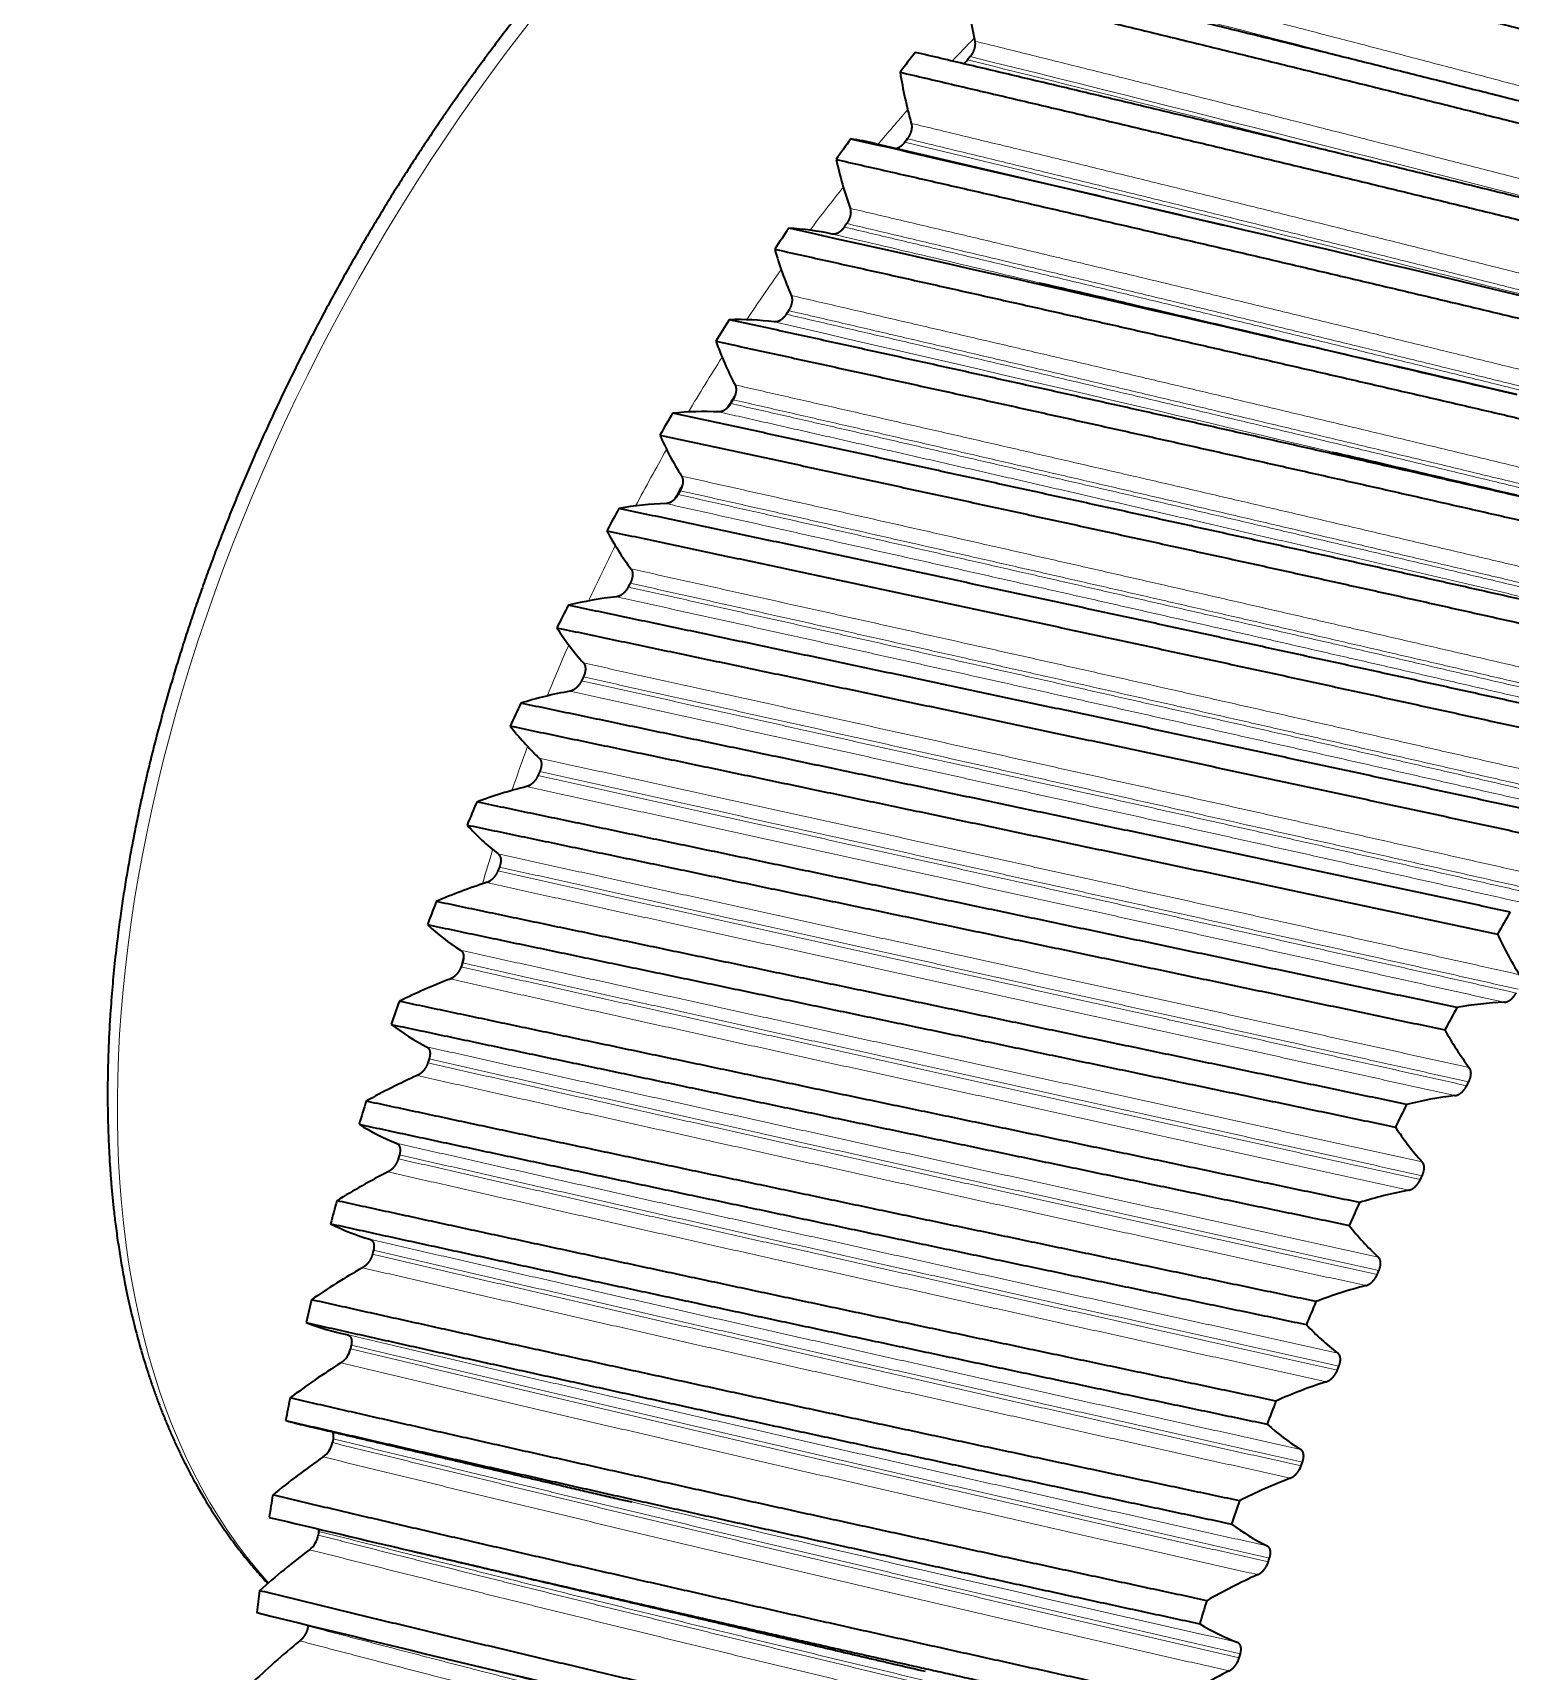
# Model space of a CAD drawing. Extents: x 228 to 1870, y -35 to 994.
# Drawn here: x 801.3 to 868.1, y 880.5 to 954.7 of the extents above; entities that cross this region are included whole.
import ezdxf

# ---------------------------------------------------------------- set-up
doc = ezdxf.new("R2010")
doc.units = 0
doc.layers.get('0').update_dxf_attribs({"lineweight": 13})

# ---------------------------------------------------------------- blocks, each defined once
blk = doc.blocks.new('BLOCK15')
at = {"color": 7, "lineweight": 35}
for p, q in [((0.74, 24.486), (0.681, 24.411)), ((0.681, 24.411), (0.621, 24.336)), ((-2.103, 20.768), (-2.16, 20.69)), ((-3.558, 20.551), (12.189, 16.858)), ((-2.16, 20.69), (-2.217, 20.613)), ((-4.898, 16.854), (-4.953, 16.774)), ((-4.843, 16.933), (-4.898, 16.854)), ((-7.527, 12.912), (-7.58, 12.83)), ((-7.475, 12.994), (-7.527, 12.912)), ((-9.989, 8.961), (-10.039, 8.878)), ((-10.039, 8.878), (-10.089, 8.794)), ((-12.425, 4.762), (-12.473, 4.677)), ((-12.378, 4.848), (-12.425, 4.762)), ((-14.68, 0.578), (-14.725, 0.492)), ((-14.635, 0.664), (-14.68, 0.578)), ((-16.796, -3.663), (-16.838, -3.751)), ((-16.754, -3.576), (-16.796, -3.663)), ((-18.768, -7.949), (-18.807, -8.037)), ((-18.729, -7.861), (-18.768, -7.949)), ((-20.589, -12.266), (-20.625, -12.355)), ((-20.553, -12.178), (-20.589, -12.266)), ((-22.254, -16.603), (-22.287, -16.692)), ((-22.222, -16.514), (-22.254, -16.603)), ((-23.759, -20.946), (-23.788, -21.034)), ((-23.73, -20.857), (-23.759, -20.946)), ((23.193, -22.069), (23.238, -21.983)), ((23.238, -21.983), (23.282, -21.896)), ((-25.072, -25.193), (-25.098, -25.282)), ((-25.098, -25.282), (-25.124, -25.371)), ((21.097, -26.317), (21.139, -26.23)), ((21.139, -26.23), (21.18, -26.143)), ((-26.269, -29.599), (-26.291, -29.688)), ((-26.246, -29.511), (-26.269, -29.599)), ((19.147, -30.608), (19.185, -30.52)), ((19.185, -30.52), (19.224, -30.432)), ((-27.267, -33.885), (-27.285, -33.973)), ((-27.248, -33.798), (-27.267, -33.885)), ((17.383, -34.841), (17.418, -34.752)), ((17.348, -34.929), (17.383, -34.841)), ((-28.089, -38.127), (-28.104, -38.213)), ((-28.074, -38.04), (-28.089, -38.127)), ((15.705, -39.267), (15.737, -39.178)), ((15.737, -39.178), (15.769, -39.09)), ((-28.723, -42.226), (-28.734, -42.311)), ((-28.734, -42.311), (-28.746, -42.396)), ((14.224, -43.61), (14.253, -43.521)), ((14.253, -43.521), (14.281, -43.432)), ((-29.203, -46.471), (-29.207, -46.51)), ((12.908, -47.945), (12.933, -47.856)), ((12.933, -47.856), (12.959, -47.767))]:
    blk.add_line(p, q, dxfattribs=at)
for centre, radius, start, end in [((23.151, 29.942), 22.709, 185.92355, 192.08979), ((18.014, 27.03), 20.7, 189.03934, 195.59846), ((-0.087, 24.888), 0.898, 305.98727, 322.10622), ((-6.372, 8.484), 12.392, 76.87434, 82.0583), ((-649.107, -2803.03), 2896.391, 76.801969, 77.144087), ((13.095, 23.864), 18.851, 192.35309, 199.33465), ((-8.101, 4.473), 12.265, 77.73899, 87.03021), ((-675.779, -2983.566), 3073.82, 76.812954, 77.44241), ((-558.405, -2417.687), 2500.517, 76.102653, 76.809436), ((8.42, 20.472), 17.175, 195.88165, 203.31062), ((-9.796, -0.579), 13.168, 82.7004, 91.56173), ((4.008, 16.882), 15.68, 199.64029, 207.53417), ((-11.265, -5.836), 14.263, 87.44217, 95.84346), ((-0.125, 13.126), 14.374, 203.64135, 212.00643), ((-12.481, -11.277), 15.551, 91.94434, 99.8749), ((-3.972, 9.238), 13.26, 207.89239, 216.71973), ((-13.417, -16.88), 17.028, 96.19806, 103.66281), ((-7.531, 5.255), 12.338, 212.39396, 221.6555), ((-14.051, -22.615), 18.689, 100.20357, 107.21901), ((-10.805, 1.211), 11.607, 217.13721, 226.78294), ((-14.367, -28.453), 20.524, 103.96799, 110.5585), ((-13.802, -2.857), 11.067, 222.10191, 232.05872), ((-14.356, -34.357), 22.52, 107.50319, 113.69795), ((-16.537, -6.913), 10.713, 227.25503, 237.4286), ((37.593, -9.377), 14.25, 204.15282, 212.56195), ((-14.012, -40.291), 24.661, 110.82405, 116.65462), ((25.57, -33.975), 15.698, 92.47129, 100.35637), ((-19.026, -10.925), 10.546, 232.55089, 242.83074), ((33.777, -13.279), 13.156, 208.43429, 217.30393), ((-13.338, -46.215), 26.926, 113.94705, 119.44567), ((24.668, -39.593), 17.195, 96.69479, 104.11493), ((-21.29, -14.86), 10.564, 237.93316, 248.20036), ((30.25, -17.273), 12.253, 212.9655, 222.26558), ((-12.342, -52.087), 29.29, 116.88925, 122.08763), ((24.07, -45.34), 18.874, 100.6706, 107.64353), ((-23.353, -18.691), 10.766, 243.33864, 253.47527), ((27.007, -21.323), 11.543, 217.73633, 227.41455), ((-11.037, -57.867), 31.726, 119.66757, 124.59616), ((23.79, -51.185), 20.726, 104.40653, 110.95741), ((-25.239, -22.391), 11.155, 248.70236, 258.60075), ((24.039, -25.393), 11.022, 222.72502, 232.70609), ((-28.285, -33.753), 1.023, 303.76707, 347.63551), ((-9.442, -63.513), 34.203, 122.29835, 126.9859), ((23.839, -57.092), 22.738, 107.9149, 114.07337), ((-26.876, -25.523), 12.16, 254.0519, 256.80104), ((21.333, -29.448), 10.688, 227.89699, 238.08477), ((-29.12, -38.019), 1.034, 305.65641, 349.19349), ((-7.582, -68.985), 36.686, 124.79707, 129.27044), ((24.219, -63.024), 24.89, 111.21087, 117.00871), ((422.666, 1863.193), 1958.057, 256.604511, 256.799236), ((-29.379, -42.137), 0.663, 352.25702, 1.02283), ((18.871, -33.454), 10.54, 233.20521, 243.48799), ((-29.771, -42.231), 1.04, 307.45004, 350.82842), ((-5.486, -74.243), 39.142, 127.17822, 131.46235), ((24.929, -68.94), 27.164, 114.31103, 119.7805), ((403.003, 1716.785), 1815.454, 256.152178, 256.811121), ((16.631, -37.381), 10.577, 238.59237, 248.85091), ((-3.187, -79.25), 41.533, 129.45526, 133.57321), ((25.96, -74.8), 29.534, 117.23245, 122.40519)]:
    blk.add_arc(centre, radius, start, end, dxfattribs=at)
at = {"color": 7, "lineweight": 13}
for centre, radius, start, end in [((-588.474, -2298.711), 2400.956, 75.335487, 75.721783), ((-601.685, -2409.195), 2507.134, 75.344937, 76.09668), ((-627.545, -2514.447), 2615.342, 75.699862, 76.102539), ((-646.586, -2650.952), 2748.175, 75.710587, 76.439516), ((-783.793, -3309.197), 3415.513, 76.667212, 76.828247), ((-831.209, -3575.127), 3680.815, 76.675082, 77.078537), ((708.34, 3013.832), 3139.1, 256.685839, 257.198847)]:
    blk.add_arc(centre, radius, start, end, dxfattribs=at)
for centre, major_axis, start_param, end_param in [((1.061, -0.612), (-27.5, -47.631), 3.314022, 6.099891), ((14.849, -8.573), (27.5, 47.631), 1.151713, 1.179177), ((14.849, -8.573), (27.5, 47.631), 1.235941, 1.274495), ((14.849, -8.573), (27.5, 47.631), 1.321076, 1.366579), ((14.849, -8.573), (27.5, 47.631), 1.407273, 1.457628), ((14.849, -8.573), (27.5, 47.631), 1.494619, 1.547527), ((15.556, -8.981), (-27, -46.765), 4.655819, 4.670462), ((14.849, -8.573), (27.5, 47.631), 1.583166, 1.636221), ((15.556, -8.981), (-27, -46.765), 4.743274, 4.75854), ((14.849, -8.573), (27.5, 47.631), 1.672919, 1.723711), ((14.849, -8.573), (27.5, 47.631), 1.76383, 1.810047), ((14.849, -8.573), (27.5, 47.631), 1.855786, 1.895309), ((14.849, -8.573), (27.5, 47.631), 1.948586, 1.979626), ((14.849, -8.573), (27.5, 47.631), 2.044746, 2.055473)]:
    blk.add_ellipse(centre, major_axis=major_axis, ratio=0.57735, start_param=start_param, end_param=end_param, dxfattribs=at)
at = {"color": 7, "lineweight": 35}
for centre, major_axis, start_param, end_param in [((32.527, -18.779), (-45.685, -79.128), 4.486141, 4.498698), ((32.527, -18.779), (-45.685, -79.128), 4.540307, 4.552863), ((32.527, -18.779), (-45.685, -79.128), 4.594472, 4.607028), ((32.527, -18.779), (-45.685, -79.128), 4.648637, 4.661194), ((32.527, -18.779), (-45.685, -79.128), 4.702803, 4.715359), ((32.527, -18.779), (-45.685, -79.128), 4.756968, 4.769525), ((32.527, -18.779), (-45.685, -79.128), 4.811134, 4.82369), ((32.527, -18.779), (-45.685, -79.128), 4.865299, 4.877855), ((32.527, -18.779), (-45.685, -79.128), 4.919464, 4.932021), ((32.527, -18.779), (-45.685, -79.128), 4.97363, 4.986186), ((70.711, -40.825), (45.685, 79.128), 1.567826, 1.580383), ((32.527, -18.779), (-45.685, -79.128), 5.027795, 5.040352), ((70.711, -40.825), (45.685, 79.128), 1.621991, 1.634548), ((32.527, -18.779), (-45.685, -79.128), 5.08196, 5.094517), ((70.711, -40.825), (45.685, 79.128), 1.676157, 1.688713), ((32.527, -18.779), (-45.685, -79.128), 5.136126, 5.148682), ((70.711, -40.825), (45.685, 79.128), 1.730322, 1.742879), ((32.527, -18.779), (-45.685, -79.128), 5.190291, 5.202848), ((70.711, -40.825), (45.685, 79.128), 1.784488, 1.797044), ((32.527, -18.779), (-45.685, -79.128), 5.244457, 5.257013), ((70.711, -40.825), (45.685, 79.128), 1.838653, 1.85121), ((32.527, -18.779), (-45.685, -79.128), 5.298622, 5.311179), ((70.711, -40.825), (45.685, 79.128), 1.892818, 1.905375), ((32.527, -18.779), (-45.685, -79.128), 5.352787, 5.365344), ((70.711, -40.825), (45.685, 79.128), 1.946984, 1.95954)]:
    blk.add_ellipse(centre, major_axis=major_axis, ratio=0.57735, start_param=start_param, end_param=end_param, dxfattribs=at)
for points, degree, knots in [([(0.311, 44.369), (0.087, 44.24), (-0.361, 43.977), (-1.029, 43.571), (-1.697, 43.153), (-2.363, 42.721), (-3.029, 42.278), (-3.693, 41.822), (-4.354, 41.354), (-5.004, 40.881), (-5.644, 40.404), (-6.404, 39.821), (-7.285, 39.123), (-8.282, 38.302), (-9.255, 37.469), (-10.109, 36.712), (-10.845, 36.04), (-11.479, 35.447), (-12.109, 34.844), (-12.735, 34.231), (-13.357, 33.608), (-13.975, 32.975), (-14.588, 32.333), (-15.197, 31.681), (-15.801, 31.02), (-16.401, 30.35), (-16.995, 29.671), (-17.584, 28.983), (-18.168, 28.287), (-18.746, 27.583), (-19.319, 26.87), (-19.886, 26.15), (-20.446, 25.422), (-21.001, 24.686), (-21.549, 23.944), (-22.091, 23.194), (-22.626, 22.437), (-23.154, 21.674), (-23.675, 20.905), (-24.19, 20.129), (-24.697, 19.347), (-25.197, 18.56), (-25.689, 17.767), (-26.173, 16.969), (-26.65, 16.166), (-27.119, 15.358), (-27.58, 14.546), (-28.032, 13.729), (-28.476, 12.908), (-28.912, 12.083), (-29.339, 11.255), (-29.758, 10.423), (-30.168, 9.588), (-30.568, 8.75), (-30.96, 7.91), (-31.343, 7.067), (-31.716, 6.222), (-32.08, 5.374), (-32.434, 4.525), (-32.779, 3.675), (-33.114, 2.823), (-33.439, 1.971), (-33.755, 1.117), (-34.06, 0.264), (-34.356, -0.591), (-34.641, -1.445), (-34.916, -2.299), (-35.181, -3.152), (-35.435, -4.005), (-35.679, -4.857), (-35.912, -5.708), (-36.135, -6.557), (-36.347, -7.405), (-36.548, -8.251), (-36.738, -9.095), (-36.917, -9.936), (-37.086, -10.775), (-37.243, -11.611), (-37.391, -12.448), (-37.529, -13.295), (-37.664, -14.195), (-37.803, -15.231), (-37.939, -16.378), (-38.058, -17.606), (-38.143, -18.726), (-38.201, -19.71), (-38.237, -20.544), (-38.259, -21.328), (-38.27, -22.106), (-38.27, -22.879), (-38.258, -23.645), (-38.234, -24.411), (-38.199, -25.142), (-38.157, -25.827), (-38.109, -26.463), (-38.053, -27.082), (-37.985, -27.735), (-37.898, -28.463), (-37.788, -29.258), (-37.654, -30.092), (-37.517, -30.843), (-37.384, -31.503), (-37.262, -32.062), (-37.137, -32.596), (-37.004, -33.125), (-36.864, -33.648), (-36.717, -34.165), (-36.563, -34.677), (-36.4, -35.184), (-36.229, -35.69), (-36.048, -36.196), (-35.856, -36.703), (-35.654, -37.209), (-35.443, -37.709), (-35.224, -38.202), (-34.997, -38.686), (-34.762, -39.164), (-34.52, -39.633), (-34.241, -40.147), (-33.893, -40.75), (-33.466, -41.442), (-32.982, -42.164), (-32.467, -42.874), (-31.965, -43.511), (-31.482, -44.081), (-31.179, -44.417), (-31.026, -44.581)], 3, [0, 0, 0, 0, 0.77588, 1.557783, 2.345658, 3.139448, 3.939086, 4.744506, 5.555701, 6.370491, 7.155449, 7.948998, 9.245109, 10.527255, 11.823873, 13.086596, 13.949393, 14.816884, 15.688713, 16.564962, 17.44528, 18.329735, 19.217996, 20.110097, 21.005705, 21.904852, 22.807233, 23.712836, 24.621371, 25.532806, 26.44686, 27.363483, 28.282414, 29.203575, 30.126716, 31.051748, 31.978432, 32.90666, 33.836203, 34.766941, 35.698661, 36.63122, 37.564416, 38.498098, 39.432075, 40.366182, 41.300241, 42.234074, 43.167512, 44.100369, 45.032491, 45.963678, 46.893787, 47.82261, 48.750019, 49.675795, 50.599815, 51.52186, 52.441825, 53.359476, 54.274718, 55.187315, 56.097186, 57.004089, 57.907958, 58.808541, 59.705784, 60.599435, 61.489451, 62.375577, 63.257777, 64.135815, 65.009689, 65.879112, 66.744079, 67.604343, 68.459915, 69.310535, 70.156223, 71.009689, 71.884718, 72.8868, 74.146004, 75.348741, 76.588689, 77.515885, 78.306389, 79.090985, 79.869575, 80.642115, 81.408564, 82.168885, 82.939454, 83.603253, 84.229454, 84.851153, 85.468533, 86.197838, 87.051964, 87.876668, 88.729906, 89.343472, 89.896208, 90.445233, 90.990398, 91.531833, 92.069559, 92.603637, 93.134082, 93.668282, 94.204454, 94.747644, 95.29501, 95.837511, 96.376361, 96.911651, 97.443467, 97.971903, 98.497058, 99.197627, 100.059137, 100.937779, 101.803764, 102.687662, 103.371941, 104.044669, 104.044669, 104.044669, 104.044669]), ([(0.946, 25.186), (0.959, 25.119), (0.963, 25.051), (0.959, 24.982), (0.933, 24.84), (0.873, 24.693), (0.835, 24.62), (0.79, 24.55), (0.74, 24.486)], 5, [0, 0, 0, 0, 0, 0, 0.805525, 0.805525, 0.805525, 1.635568, 1.635568, 1.635568, 1.635568, 1.635568, 1.635568]), ([(-1.924, 21.464), (-1.908, 21.399), (-1.9, 21.334), (-1.901, 21.266), (-1.921, 21.126), (-1.976, 20.979), (-2.012, 20.905), (-2.054, 20.834), (-2.103, 20.768)], 5, [0, 0, 0, 0, 0, 0, 0.80174, 0.80174, 0.80174, 1.631236, 1.631236, 1.631236, 1.631236, 1.631236, 1.631236]), ([(-2.217, 20.613), (-2.264, 20.549), (-2.316, 20.492), (-2.371, 20.441), (-2.451, 20.383), (-2.531, 20.347), (-2.554, 20.338), (-2.577, 20.331), (-2.599, 20.327)], 5, [0, 0, 0, 0, 0, 0, 0.800773, 0.800773, 0.800773, 1.126713, 1.126713, 1.126713, 1.126713, 1.126713, 1.126713]), ([(-4.693, 17.623), (-4.673, 17.562), (-4.662, 17.499), (-4.66, 17.433), (-4.674, 17.295), (-4.724, 17.148), (-4.757, 17.073), (-4.797, 17.001), (-4.843, 16.933)], 5, [0, 0, 0, 0, 0, 0, 0.797985, 0.797985, 0.797985, 1.626514, 1.626514, 1.626514, 1.626514, 1.626514, 1.626514]), ([(-4.953, 16.774), (-5, 16.707), (-5.051, 16.646), (-5.107, 16.592), (-5.22, 16.504), (-5.333, 16.459), (-5.387, 16.448), (-5.442, 16.448), (-5.497, 16.458)], 5, [0, 0, 0, 0, 0, 0, 0.82125, 0.82125, 0.82125, 1.598362, 1.598362, 1.598362, 1.598362, 1.598362, 1.598362]), ([(3.847, 14.257), (4.429, 14.119), (5.803, 13.812), (8.488, 13.175), (12.775, 12.174), (18.092, 10.925), (22.607, 9.866), (24.94, 9.319), (25.454, 9.198)], 3, [0, 0, 0, 0, 1.793433, 4.223977, 8.279135, 15.002006, 20.607243, 22.191532, 22.191532, 22.191532, 22.191532]), ([(-7.353, 13.676), (-7.329, 13.618), (-7.315, 13.557), (-7.31, 13.494), (-7.318, 13.358), (-7.362, 13.212), (-7.392, 13.136), (-7.43, 13.063), (-7.475, 12.994)], 5, [0, 0, 0, 0, 0, 0, 0.794304, 0.794304, 0.794304, 1.621458, 1.621458, 1.621458, 1.621458, 1.621458, 1.621458]), ([(-7.58, 12.83), (-7.624, 12.762), (-7.675, 12.698), (-7.729, 12.641), (-7.84, 12.548), (-7.954, 12.495), (-8.01, 12.48), (-8.066, 12.476), (-8.123, 12.481)], 5, [0, 0, 0, 0, 0, 0, 0.823628, 0.823628, 0.823628, 1.604155, 1.604155, 1.604155, 1.604155, 1.604155, 1.604155]), ([(-9.895, 9.633), (-9.869, 9.579), (-9.851, 9.521), (-9.843, 9.46), (-9.845, 9.328), (-9.883, 9.182), (-9.911, 9.106), (-9.946, 9.032), (-9.989, 8.961)], 5, [0, 0, 0, 0, 0, 0, 0.790743, 0.790743, 0.790743, 1.616124, 1.616124, 1.616124, 1.616124, 1.616124, 1.616124]), ([(-10.089, 8.794), (-10.131, 8.724), (-10.18, 8.659), (-10.233, 8.599), (-10.343, 8.499), (-10.457, 8.44), (-10.513, 8.421), (-10.57, 8.412), (-10.629, 8.413)], 5, [0, 0, 0, 0, 0, 0, 0.825705, 0.825705, 0.825705, 1.609872, 1.609872, 1.609872, 1.609872, 1.609872, 1.609872]), ([(17.116, 6.597), (17.583, 6.486), (18.54, 6.272), (20.083, 5.91), (22.616, 5.315), (26.371, 4.435), (31.206, 3.301), (34.584, 2.509), (36.255, 2.117)], 3, [0, 0, 0, 0, 1.442769, 2.939464, 4.756398, 9.248811, 14.507314, 19.656723, 19.656723, 19.656723, 19.656723]), ([(-12.314, 5.508), (-12.284, 5.457), (-12.263, 5.402), (-12.252, 5.343), (-12.248, 5.214), (-12.28, 5.069), (-12.305, 4.993), (-12.338, 4.919), (-12.378, 4.848)], 5, [0, 0, 0, 0, 0, 0, 0.787345, 0.787345, 0.787345, 1.610576, 1.610576, 1.610576, 1.610576, 1.610576, 1.610576]), ([(-12.473, 4.677), (-12.513, 4.606), (-12.56, 4.538), (-12.612, 4.476), (-12.719, 4.371), (-12.833, 4.304), (-12.89, 4.281), (-12.949, 4.268), (-13.009, 4.264)], 5, [0, 0, 0, 0, 0, 0, 0.827457, 0.827457, 0.827457, 1.615446, 1.615446, 1.615446, 1.615446, 1.615446, 1.615446]), ([(-14.6, 1.311), (-14.567, 1.264), (-14.544, 1.212), (-14.529, 1.156), (-14.519, 1.031), (-14.545, 0.887), (-14.568, 0.812), (-14.598, 0.737), (-14.635, 0.664)], 5, [0, 0, 0, 0, 0, 0, 0.784152, 0.784152, 0.784152, 1.604877, 1.604877, 1.604877, 1.604877, 1.604877, 1.604877]), ([(-14.725, 0.492), (-14.763, 0.419), (-14.808, 0.349), (-14.858, 0.285), (-14.963, 0.175), (-15.077, 0.101), (-15.134, 0.074), (-15.194, 0.057), (-15.255, 0.048)], 5, [0, 0, 0, 0, 0, 0, 0.828868, 0.828868, 0.828868, 1.620812, 1.620812, 1.620812, 1.620812, 1.620812, 1.620812]), ([(-16.749, -2.945), (-16.713, -2.988), (-16.686, -3.037), (-16.669, -3.09), (-16.652, -3.211), (-16.673, -3.352), (-16.692, -3.428), (-16.719, -3.503), (-16.754, -3.576)], 5, [0, 0, 0, 0, 0, 0, 0.781205, 0.781205, 0.781205, 1.599095, 1.599095, 1.599095, 1.599095, 1.599095, 1.599095]), ([(-16.838, -3.751), (-16.874, -3.825), (-16.916, -3.896), (-16.965, -3.962), (-17.068, -4.077), (-17.181, -4.158), (-17.238, -4.188), (-17.298, -4.21), (-17.361, -4.223)], 5, [0, 0, 0, 0, 0, 0, 0.82992, 0.82992, 0.82992, 1.625908, 1.625908, 1.625908, 1.625908, 1.625908, 1.625908]), ([(-18.753, -7.248), (-18.714, -7.287), (-18.684, -7.331), (-18.664, -7.382), (-18.641, -7.498), (-18.656, -7.638), (-18.672, -7.712), (-18.696, -7.787), (-18.729, -7.861)], 5, [0, 0, 0, 0, 0, 0, 0.77854, 0.77854, 0.77854, 1.594813, 1.594813, 1.594813, 1.594813, 1.594813, 1.594813]), ([(-18.807, -8.037), (-18.84, -8.112), (-18.88, -8.184), (-18.927, -8.252), (-19.027, -8.373), (-19.139, -8.459), (-19.197, -8.493), (-19.257, -8.519), (-19.321, -8.536)], 5, [0, 0, 0, 0, 0, 0, 0.830604, 0.830604, 0.830604, 1.630676, 1.630676, 1.630676, 1.630676, 1.630676, 1.630676]), ([(-20.606, -11.584), (-20.565, -11.619), (-20.532, -11.66), (-20.509, -11.708), (-20.48, -11.819), (-20.488, -11.955), (-20.502, -12.029), (-20.523, -12.104), (-20.553, -12.178)], 5, [0, 0, 0, 0, 0, 0, 0.77619, 0.77619, 0.77619, 1.589182, 1.589182, 1.589182, 1.589182, 1.589182, 1.589182]), ([(-20.625, -12.355), (-20.655, -12.43), (-20.693, -12.504), (-20.738, -12.573), (-20.835, -12.698), (-20.946, -12.791), (-21.003, -12.829), (-21.064, -12.858), (-21.129, -12.88)], 5, [0, 0, 0, 0, 0, 0, 0.830912, 0.830912, 0.830912, 1.63506, 1.63506, 1.63506, 1.63506, 1.63506, 1.63506]), ([(-22.304, -15.941), (-22.26, -15.972), (-22.224, -16.009), (-22.198, -16.054), (-22.164, -16.16), (-22.166, -16.293), (-22.176, -16.366), (-22.195, -16.44), (-22.222, -16.514)], 5, [0, 0, 0, 0, 0, 0, 0.774174, 0.774174, 0.774174, 1.583655, 1.583655, 1.583655, 1.583655, 1.583655, 1.583655]), ([(-22.287, -16.692), (-22.314, -16.768), (-22.35, -16.842), (-22.393, -16.913), (-22.487, -17.042), (-22.595, -17.14), (-22.653, -17.182), (-22.714, -17.215), (-22.779, -17.241)], 5, [0, 0, 0, 0, 0, 0, 0.830841, 0.830841, 0.830841, 1.637506, 1.637506, 1.637506, 1.637506, 1.637506, 1.637506]), ([(24.893, -18.293), (24.939, -18.289), (24.986, -18.28), (25.032, -18.265), (25.124, -18.222), (25.214, -18.151), (25.258, -18.11), (25.321, -18.04), (25.377, -17.961), (25.395, -17.933), (25.413, -17.905), (25.429, -17.876)], 5, [0, 0, 0, 0, 0, 0, 0.531407, 0.531407, 0.531407, 1.052069, 1.052069, 1.052069, 1.315352, 1.315352, 1.315352, 1.315352, 1.315352, 1.315352]), ([(-23.841, -20.307), (-23.794, -20.333), (-23.756, -20.366), (-23.727, -20.408), (-23.687, -20.508), (-23.683, -20.638), (-23.69, -20.709), (-23.705, -20.783), (-23.73, -20.857)], 5, [0, 0, 0, 0, 0, 0, 0.772519, 0.772519, 0.772519, 1.578303, 1.578303, 1.578303, 1.578303, 1.578303, 1.578303]), ([(-23.788, -21.034), (-23.813, -21.111), (-23.846, -21.186), (-23.887, -21.258), (-23.977, -21.39), (-24.083, -21.495), (-24.141, -21.539), (-24.202, -21.576), (-24.267, -21.607)], 5, [0, 0, 0, 0, 0, 0, 0.830391, 0.830391, 0.830391, 1.641063, 1.641063, 1.641063, 1.641063, 1.641063, 1.641063]), ([(23.282, -21.896), (23.312, -21.837), (23.338, -21.777), (23.358, -21.717), (23.386, -21.599), (23.392, -21.49), (23.389, -21.44), (23.375, -21.37), (23.349, -21.309), (23.338, -21.289), (23.326, -21.27), (23.314, -21.252)], 5, [0, 0, 0, 0, 0, 0, 0.525209, 0.525209, 0.525209, 1.046456, 1.046456, 1.046456, 1.316347, 1.316347, 1.316347, 1.316347, 1.316347, 1.316347]), ([(22.664, -22.516), (22.711, -22.509), (22.758, -22.497), (22.805, -22.479), (22.897, -22.429), (22.986, -22.354), (23.029, -22.31), (23.09, -22.237), (23.145, -22.156), (23.162, -22.127), (23.178, -22.099), (23.193, -22.069)], 5, [0, 0, 0, 0, 0, 0, 0.531407, 0.531407, 0.531407, 1.052069, 1.052069, 1.052069, 1.315352, 1.315352, 1.315352, 1.315352, 1.315352, 1.315352]), ([(-25.213, -24.668), (-25.164, -24.69), (-25.123, -24.719), (-25.091, -24.757), (-25.045, -24.851), (-25.035, -24.978), (-25.039, -25.047), (-25.051, -25.12), (-25.072, -25.193)], 5, [0, 0, 0, 0, 0, 0, 0.771255, 0.771255, 0.771255, 1.573209, 1.573209, 1.573209, 1.573209, 1.573209, 1.573209]), ([(-25.124, -25.371), (-25.146, -25.447), (-25.177, -25.522), (-25.215, -25.596), (-25.301, -25.732), (-25.406, -25.841), (-25.462, -25.889), (-25.523, -25.93), (-25.589, -25.964)], 5, [0, 0, 0, 0, 0, 0, 0.829569, 0.829569, 0.829569, 1.64409, 1.64409, 1.64409, 1.64409, 1.64409, 1.64409]), ([(21.18, -26.143), (21.209, -26.083), (21.232, -26.023), (21.249, -25.962), (21.273, -25.845), (21.274, -25.74), (21.268, -25.691), (21.251, -25.624), (21.221, -25.567), (21.209, -25.548), (21.196, -25.53), (21.182, -25.514)], 5, [0, 0, 0, 0, 0, 0, 0.525209, 0.525209, 0.525209, 1.046456, 1.046456, 1.046456, 1.316347, 1.316347, 1.316347, 1.316347, 1.316347, 1.316347]), ([(20.575, -26.793), (20.623, -26.783), (20.671, -26.767), (20.718, -26.746), (20.81, -26.69), (20.898, -26.61), (20.94, -26.564), (21, -26.489), (21.051, -26.405), (21.068, -26.377), (21.083, -26.347), (21.097, -26.317)], 5, [0, 0, 0, 0, 0, 0, 0.531407, 0.531407, 0.531407, 1.052069, 1.052069, 1.052069, 1.315353, 1.315353, 1.315353, 1.315353, 1.315353, 1.315353]), ([(-26.415, -29.012), (-26.364, -29.029), (-26.321, -29.055), (-26.286, -29.089), (-26.234, -29.177), (-26.218, -29.299), (-26.218, -29.367), (-26.228, -29.438), (-26.246, -29.511)], 5, [0, 0, 0, 0, 0, 0, 0.770398, 0.770398, 0.770398, 1.568435, 1.568435, 1.568435, 1.568435, 1.568435, 1.568435]), ([(-26.291, -29.688), (-26.31, -29.763), (-26.338, -29.839), (-26.374, -29.914), (-26.456, -30.052), (-26.558, -30.166), (-26.614, -30.217), (-26.674, -30.262), (-26.74, -30.301)], 5, [0, 0, 0, 0, 0, 0, 0.828381, 0.828381, 0.828381, 1.646554, 1.646554, 1.646554, 1.646554, 1.646554, 1.646554]), ([(19.224, -30.432), (19.25, -30.372), (19.271, -30.311), (19.286, -30.252), (19.305, -30.136), (19.301, -30.033), (19.293, -29.987), (19.272, -29.923), (19.238, -29.869), (19.226, -29.852), (19.212, -29.836), (19.196, -29.821)], 5, [0, 0, 0, 0, 0, 0, 0.525209, 0.525209, 0.525209, 1.046456, 1.046456, 1.046456, 1.316347, 1.316347, 1.316347, 1.316347, 1.316347, 1.316347]), ([(18.634, -31.111), (18.683, -31.097), (18.731, -31.078), (18.778, -31.054), (18.87, -30.993), (18.956, -30.908), (18.997, -30.86), (19.055, -30.782), (19.104, -30.697), (19.119, -30.668), (19.134, -30.638), (19.147, -30.608)], 5, [0, 0, 0, 0, 0, 0, 0.531407, 0.531407, 0.531407, 1.052069, 1.052069, 1.052069, 1.315352, 1.315352, 1.315352, 1.315352, 1.315352, 1.315352]), ([(-27.444, -33.326), (-27.391, -33.338), (-27.346, -33.36), (-27.309, -33.39), (-27.251, -33.472), (-27.229, -33.589), (-27.226, -33.655), (-27.233, -33.726), (-27.248, -33.798)], 5, [0, 0, 0, 0, 0, 0, 0.769959, 0.769959, 0.769959, 1.564037, 1.564037, 1.564037, 1.564037, 1.564037, 1.564037]), ([(17.418, -34.752), (17.442, -34.692), (17.461, -34.631), (17.474, -34.572), (17.488, -34.458), (17.479, -34.358), (17.469, -34.314), (17.444, -34.254), (17.407, -34.204), (17.393, -34.188), (17.378, -34.174), (17.362, -34.161)], 5, [0, 0, 0, 0, 0, 0, 0.525209, 0.525209, 0.525209, 1.046455, 1.046455, 1.046455, 1.316346, 1.316346, 1.316346, 1.316346, 1.316346, 1.316346]), ([(16.845, -35.458), (16.894, -35.44), (16.943, -35.418), (16.991, -35.391), (17.082, -35.324), (17.166, -35.236), (17.206, -35.186), (17.261, -35.105), (17.308, -35.019), (17.322, -34.989), (17.336, -34.959), (17.348, -34.929)], 5, [0, 0, 0, 0, 0, 0, 0.531407, 0.531407, 0.531407, 1.052069, 1.052069, 1.052069, 1.315352, 1.315352, 1.315352, 1.315352, 1.315352, 1.315352]), ([(-29.653, -37.362), (-29.357, -37.431), (-28.767, -37.57), (-27.976, -37.755), (-27.279, -37.919), (-26.677, -38.06), (-26.075, -38.201), (-25.473, -38.343), (-24.871, -38.484), (-24.268, -38.625), (-23.666, -38.766), (-23.064, -38.907), (-22.461, -39.049), (-21.858, -39.19), (-21.256, -39.332), (-20.653, -39.473), (-20.05, -39.614), (-19.447, -39.756), (-18.845, -39.897), (-18.184, -40.052), (-17.465, -40.221), (-16.689, -40.403), (-15.912, -40.584), (-15.205, -40.756), (-14.754, -40.849), (-14.564, -40.894)], 3, [0, 0, 0, 0, 0.909595, 1.819202, 2.437737, 3.05627, 3.674803, 4.293333, 4.911863, 5.53039, 6.148916, 6.767439, 7.386574, 8.005698, 8.624812, 9.243915, 9.863008, 10.482089, 11.101159, 11.720218, 12.518027, 13.315811, 14.113567, 14.911297, 15.496222, 15.496222, 15.496222, 15.496222]), ([(15.769, -39.09), (15.791, -39.029), (15.807, -38.969), (15.818, -38.91), (15.827, -38.799), (15.813, -38.703), (15.8, -38.66), (15.772, -38.604), (15.732, -38.558), (15.717, -38.544), (15.701, -38.531), (15.683, -38.52)], 5, [0, 0, 0, 0, 0, 0, 0.525209, 0.525209, 0.525209, 1.046456, 1.046456, 1.046456, 1.316347, 1.316347, 1.316347, 1.316347, 1.316347, 1.316347]), ([(15.214, -39.82), (15.264, -39.799), (15.313, -39.774), (15.36, -39.744), (15.451, -39.672), (15.533, -39.579), (15.572, -39.528), (15.625, -39.445), (15.668, -39.358), (15.682, -39.328), (15.694, -39.298), (15.705, -39.267)], 5, [0, 0, 0, 0, 0, 0, 0.531407, 0.531407, 0.531407, 1.052069, 1.052069, 1.052069, 1.315352, 1.315352, 1.315352, 1.315352, 1.315352, 1.315352]), ([(14.281, -43.432), (14.301, -43.372), (14.314, -43.312), (14.322, -43.254), (14.327, -43.145), (14.308, -43.053), (14.293, -43.013), (14.261, -42.96), (14.218, -42.919), (14.202, -42.907), (14.185, -42.895), (14.166, -42.885)], 5, [0, 0, 0, 0, 0, 0, 0.525209, 0.525209, 0.525209, 1.046456, 1.046456, 1.046456, 1.316347, 1.316347, 1.316347, 1.316347, 1.316347, 1.316347]), ([(-24.483, -43.123), (-24.171, -43.196), (-23.548, -43.342), (-22.612, -43.562), (-21.677, -43.781), (-20.741, -44.001), (-19.806, -44.22), (-18.87, -44.44), (-17.935, -44.659), (-17.113, -44.852), (-16.403, -45.018), (-15.807, -45.158), (-15.211, -45.298), (-14.613, -45.438), (-14.013, -45.579), (-13.41, -45.72), (-12.808, -45.861), (-12.205, -46.003), (-11.603, -46.144), (-11.001, -46.285), (-10.398, -46.427), (-9.795, -46.568), (-9.193, -46.709), (-8.59, -46.851), (-7.987, -46.992), (-7.384, -47.134), (-6.781, -47.275), (-6.178, -47.416), (-5.575, -47.558), (-4.966, -47.701), (-4.35, -47.845), (-3.729, -47.991), (-3.108, -48.136), (-2.298, -48.328), (-1.693, -48.46), (-1.298, -48.554)], 3, [0, 0, 0, 0, 0.960787, 1.921591, 2.882412, 3.84325, 4.804104, 5.764975, 6.725862, 7.686765, 8.298986, 8.911212, 9.523443, 10.135679, 10.754475, 11.37327, 11.992064, 12.610856, 13.229646, 13.848434, 14.46722, 15.086004, 15.705404, 16.324794, 16.944173, 17.563542, 18.182899, 18.802246, 19.421582, 20.040906, 20.679106, 21.317298, 21.955481, 22.593656, 23.813072, 23.813072, 23.813072, 23.813072]), ([(13.746, -44.185), (13.796, -44.161), (13.845, -44.133), (13.893, -44.1), (13.982, -44.023), (14.062, -43.926), (14.099, -43.873), (14.15, -43.789), (14.19, -43.701), (14.203, -43.671), (14.214, -43.64), (14.224, -43.61)], 5, [0, 0, 0, 0, 0, 0, 0.531407, 0.531407, 0.531407, 1.052069, 1.052069, 1.052069, 1.315352, 1.315352, 1.315352, 1.315352, 1.315352, 1.315352]), ([(-29.207, -46.51), (-29.214, -46.583), (-29.23, -46.658), (-29.255, -46.733), (-29.319, -46.88), (-29.408, -47.01), (-29.459, -47.072), (-29.516, -47.129), (-29.579, -47.182)], 5, [0, 0, 0, 0, 0, 0, 0.820296, 0.820296, 0.820296, 1.650327, 1.650327, 1.650327, 1.650327, 1.650327, 1.650327]), ([(12.959, -47.767), (12.976, -47.707), (12.987, -47.648), (12.993, -47.591), (12.992, -47.485), (12.968, -47.397), (12.951, -47.359), (12.916, -47.31), (12.87, -47.274), (12.853, -47.263), (12.834, -47.253), (12.815, -47.245)], 5, [0, 0, 0, 0, 0, 0, 0.525209, 0.525209, 0.525209, 1.046456, 1.046456, 1.046456, 1.316347, 1.316347, 1.316347, 1.316347, 1.316347, 1.316347]), ([(12.445, -48.541), (12.496, -48.514), (12.545, -48.482), (12.591, -48.446), (12.68, -48.365), (12.757, -48.265), (12.793, -48.21), (12.84, -48.125), (12.878, -48.035), (12.889, -48.005), (12.9, -47.975), (12.908, -47.945)], 5, [0, 0, 0, 0, 0, 0, 0.531407, 0.531407, 0.531407, 1.052069, 1.052069, 1.052069, 1.315352, 1.315352, 1.315352, 1.315352, 1.315352, 1.315352])]:
    blk.add_open_spline(points, degree=degree, knots=knots, dxfattribs=at)
for points in [[(10.067, 38.203), (19.628, 35.684), (29.197, 33.099), (38.773, 30.446), (48.351, 27.722), (57.928, 24.923)], [(55.305, 22.731), (45.734, 25.45), (36.172, 28.095), (26.621, 30.669), (17.085, 33.176), (7.567, 35.62)], [(6.82, 34.822), (16.342, 32.396), (25.876, 29.909), (35.419, 27.357), (44.967, 24.738), (54.518, 22.048)], [(51.93, 19.714), (42.39, 22.328), (32.861, 24.871), (23.347, 27.348), (13.851, 29.762), (4.377, 32.117)], [(3.649, 31.284), (13.127, 28.945), (22.619, 26.55), (32.124, 24.094), (41.637, 21.575), (51.156, 18.989)], [(48.611, 16.519), (39.107, 19.033), (29.617, 21.481), (20.145, 23.866), (10.695, 26.193), (1.27, 28.465)], [(0.562, 27.599), (9.99, 25.341), (19.436, 23.032), (28.897, 20.666), (38.369, 18.242), (47.851, 15.754)], [(45.357, 13.155), (35.893, 15.575), (26.448, 17.934), (17.024, 20.233), (7.625, 22.479), (-1.745, 24.675)], [(-2.43, 23.777), (6.943, 21.595), (16.336, 19.365), (25.748, 17.084), (35.174, 14.748), (44.613, 12.353)], [(-5.321, 19.831), (3.992, 17.717), (13.329, 15.561), (22.686, 13.358), (32.061, 11.104), (41.451, 8.796)], [(-8.1, 15.772), (1.148, 13.72), (10.422, 11.63), (19.721, 9.499), (29.039, 7.321), (38.375, 5.093)], [(36.077, 2.157), (26.768, 4.331), (17.488, 6.456), (8.238, 8.537), (-0.977, 10.578), (-10.154, 12.584)], [(-10.76, 11.611), (-1.582, 9.614), (7.626, 7.584), (16.86, 5.517), (26.117, 3.41), (35.395, 1.256)], [(33.175, -1.776), (23.928, 0.329), (14.713, 2.39), (5.531, 4.411), (-3.613, 6.397), (-12.718, 8.354)], [(-13.293, 7.361), (-4.189, 5.412), (4.947, 3.435), (14.112, 1.426), (23.303, -0.619), (32.517, -2.704)], [(30.383, -5.823), (21.203, -3.781), (12.057, -1.778), (2.947, 0.191), (-6.122, 2.13), (-15.148, 4.044)], [(-15.692, 3.035), (-6.666, 1.126), (2.394, -0.806), (11.486, -2.763), (20.606, -4.752), (29.752, -6.776)], [(27.709, -9.973), (18.6, -7.987), (9.528, -6.034), (0.495, -4.111), (-8.495, -2.212), (-17.439, -0.333)], [(-17.949, -1.355), (-9.006, -3.232), (-0.026, -5.124), (8.988, -7.038), (18.033, -8.978), (27.107, -10.949)], [(25.162, -14.214), (16.128, -12.276), (7.134, -10.367), (-1.818, -8.482), (-10.725, -6.616), (-19.583, -4.764)], [(-20.059, -5.797), (-11.202, -7.648), (-2.306, -9.509), (6.627, -11.387), (15.593, -13.285), (24.59, -15.209)], [(22.748, -18.533), (13.793, -16.636), (4.881, -14.763), (-3.986, -12.909), (-12.806, -11.068), (-21.574, -9.235)], [(-22.014, -10.277), (-13.247, -12.109), (-4.439, -13.947), (4.409, -15.796), (13.292, -17.659), (22.208, -19.543)], [(20.475, -22.917), (11.603, -21.054), (2.777, -19.21), (-6.002, -17.378), (-14.731, -15.556), (-23.407, -13.735)], [(-23.809, -14.781), (-15.135, -16.604), (-6.418, -18.425), (2.34, -20.252), (11.136, -22.089), (19.969, -23.941)], [(18.349, -27.353), (9.564, -25.517), (0.827, -23.694), (-7.861, -21.878), (-16.495, -20.066), (-25.076, -18.25)], [(-25.439, -19.298), (-16.862, -21.117), (-8.239, -22.931), (0.427, -24.743), (9.133, -26.561), (17.878, -28.388)], [(16.377, -31.829), (7.682, -30.012), (-0.963, -28.202), (-9.556, -26.395), (-18.094, -24.585), (-26.575, -22.767)], [(-26.898, -23.812), (-18.421, -25.637), (-9.895, -27.449), (-1.325, -29.256), (7.288, -31.061), (15.942, -32.871)], [(14.564, -36.332), (5.962, -34.526), (-2.587, -32.722), (-11.083, -30.915), (-19.521, -29.1), (-27.902, -27.271)], [(-28.184, -28.312), (-19.808, -30.149), (-11.383, -31.969), (-2.91, -33.776), (5.607, -35.578), (14.167, -37.378)], [(12.916, -40.847), (4.41, -39.045), (-4.041, -37.24), (-12.437, -35.426), (-20.774, -33.598), (-29.051, -31.751)], [(-29.291, -32.784), (-21.019, -34.641), (-12.696, -36.475), (-4.324, -38.292), (4.094, -40.097), (12.558, -41.895)], [(11.437, -45.363), (3.03, -43.557), (-5.321, -41.742), (-13.614, -39.914), (-21.848, -38.065), (-30.019, -36.193)], [(-30.217, -37.215), (-22.052, -39.1), (-13.833, -40.956), (-5.563, -42.789), (2.755, -44.605), (11.119, -46.408)], [(-28.105, -37.725), (-28.08, -37.773), (-28.065, -37.83), (-28.058, -37.896), (-28.062, -37.967), (-28.074, -38.04)], [(10.132, -49.865), (1.826, -48.048), (-6.423, -46.216), (-14.612, -44.365), (-22.739, -42.489), (-30.804, -40.583)], [(-24.483, -43.123), (-17.688, -44.717), (-10.856, -46.289), (-3.987, -47.842), (2.917, -49.38), (9.855, -50.906)], [(9.005, -54.341), (0.801, -52.505), (-7.343, -50.649), (-15.427, -48.768), (-23.447, -46.856), (-31.403, -44.91)]]:
    blk.add_open_spline(points, degree=5, dxfattribs=at)
at = {"color": 7, "lineweight": 13}
for points in [[(10.076, 35.538), (19.564, 32.976), (29.062, 30.353), (38.565, 27.665), (48.072, 24.909), (57.578, 22.081)], [(6.955, 32.233), (16.404, 29.761), (25.865, 27.23), (35.336, 24.639), (44.813, 21.983), (54.293, 19.26)], [(3.908, 28.78), (13.314, 26.39), (22.734, 23.947), (32.166, 21.447), (41.607, 18.887), (51.055, 16.262)], [(0.946, 25.186), (10.302, 22.874), (19.675, 20.512), (29.064, 18.098), (38.465, 15.628), (47.875, 13.097)], [(-2.103, 20.768), (7.183, 18.524), (16.489, 16.236), (25.814, 13.901), (35.154, 11.514), (44.506, 9.073)], [(-1.924, 21.464), (7.378, 19.222), (16.7, 16.936), (26.04, 14.602), (35.395, 12.216), (44.762, 9.774)], [(-4.693, 17.623), (4.55, 15.446), (13.815, 13.23), (23.102, 10.97), (32.406, 8.662), (41.726, 6.302)], [(-4.953, 16.774), (4.27, 14.595), (13.517, 12.379), (22.786, 10.119), (32.072, 7.813), (41.374, 5.456)], [(-4.843, 16.933), (4.383, 14.752), (13.632, 12.533), (22.903, 10.271), (32.192, 7.961), (41.496, 5.601)], [(-7.353, 13.676), (1.826, 11.557), (11.031, 9.404), (20.259, 7.211), (29.508, 4.976), (38.774, 2.693)], [(-7.58, 12.83), (1.579, 10.709), (10.765, 8.553), (19.975, 6.36), (29.205, 4.125), (38.453, 1.843)], [(-7.475, 12.994), (1.687, 10.87), (10.876, 8.712), (20.088, 6.516), (29.32, 4.278), (38.571, 1.993)], [(-9.989, 8.961), (-0.895, 6.888), (8.227, 4.785), (17.376, 2.649), (26.548, 0.476), (35.741, -1.74)], [(-9.895, 9.633), (-0.785, 7.566), (8.354, 5.469), (17.519, 3.338), (26.707, 1.168), (35.916, -1.045)], [(-10.629, 8.413), (-2.47, 6.569), (5.713, 4.703), (13.918, 2.811), (22.142, 0.89), (30.384, -1.064)], [(-10.089, 8.794), (-0.998, 6.723), (8.121, 4.622), (17.267, 2.488), (26.437, 0.317), (35.627, -1.895)], [(-12.314, 5.508), (-3.276, 3.485), (5.793, 1.437), (14.89, -0.64), (24.014, -2.75), (33.16, -4.899)], [(-12.473, 4.677), (-3.455, 2.649), (5.594, 0.596), (14.672, -1.484), (23.776, -3.598), (32.903, -5.748)], [(-12.378, 4.848), (-3.357, 2.817), (5.695, 0.763), (14.776, -1.32), (23.883, -3.435), (33.013, -5.588)], [(-13.009, 4.264), (-3.994, 2.253), (5.053, 0.219), (14.13, -1.843), (23.233, -3.937), (32.36, -6.068)], [(-14.6, 1.311), (-5.64, -0.675), (3.355, -2.68), (12.381, -4.709), (21.434, -6.767), (30.514, -8.858)], [(-15.255, 0.048), (-6.318, -1.927), (2.653, -3.921), (11.657, -5.937), (20.689, -7.981), (29.749, -10.057)], [(-14.725, 0.492), (-5.784, -1.501), (3.19, -3.512), (12.196, -5.547), (21.23, -7.609), (30.291, -9.703)], [(-14.635, 0.664), (-5.691, -1.33), (3.286, -3.343), (12.295, -5.379), (21.332, -7.443), (30.396, -9.539)], [(-16.749, -2.945), (-7.869, -4.901), (1.047, -6.87), (9.997, -8.859), (18.977, -10.871), (27.986, -12.912)], [(-16.754, -3.576), (-7.891, -5.541), (1.008, -7.519), (9.941, -9.516), (18.904, -11.535), (27.897, -13.582)], [(-17.361, -4.223), (-8.506, -6.17), (0.386, -8.131), (9.312, -10.108), (18.27, -12.109), (27.257, -14.135)], [(-16.838, -3.751), (-7.979, -5.715), (0.917, -7.692), (9.847, -9.687), (18.807, -11.705), (27.797, -13.75)], [(-18.753, -7.248), (-9.957, -9.18), (-1.123, -11.121), (7.747, -13.076), (16.65, -15.05), (25.584, -17.047)], [(-18.807, -8.037), (-10.032, -9.979), (-1.218, -11.929), (7.632, -13.892), (16.515, -15.873), (25.429, -17.876)], [(-18.729, -7.861), (-9.95, -9.804), (-1.133, -11.755), (7.72, -13.719), (16.606, -15.701), (25.523, -17.705)], [(-19.321, -8.536), (-10.551, -10.463), (-1.742, -12.397), (7.103, -14.344), (15.982, -16.307), (24.893, -18.293)], [(-20.606, -11.584), (-11.899, -13.501), (-3.15, -15.421), (5.636, -17.349), (14.458, -19.291), (23.314, -21.252)], [(-20.625, -12.355), (-11.937, -14.283), (-3.21, -16.213), (5.556, -18.151), (14.358, -20.101), (23.193, -22.069)], [(-20.553, -12.178), (-11.862, -14.106), (-3.131, -16.037), (5.639, -17.976), (14.444, -19.927), (23.282, -21.896)], [(-21.129, -12.88), (-12.448, -14.794), (-3.726, -16.709), (5.036, -18.631), (13.833, -20.565), (22.664, -22.516)], [(-22.304, -15.941), (-13.687, -17.849), (-5.028, -19.756), (3.672, -21.665), (12.409, -23.583), (21.182, -25.514)], [(-22.287, -16.692), (-13.691, -18.612), (-5.052, -20.53), (3.628, -22.451), (12.345, -24.378), (21.097, -26.317)], [(-22.222, -16.514), (-13.622, -18.435), (-4.979, -20.353), (3.704, -22.274), (12.424, -24.202), (21.18, -26.143)], [(-22.779, -17.241), (-14.19, -19.149), (-5.558, -21.052), (3.116, -22.957), (11.827, -24.869), (20.575, -26.793)], [(-23.841, -20.307), (-15.318, -22.214), (-6.751, -24.114), (1.859, -26.012), (10.509, -27.913), (19.196, -29.821)], [(-23.788, -21.034), (-15.286, -22.956), (-6.739, -24.868), (1.851, -26.778), (10.48, -28.69), (19.147, -30.608)], [(-23.73, -20.857), (-15.224, -22.778), (-6.673, -24.69), (1.92, -26.6), (10.553, -28.513), (19.224, -30.432)], [(-24.267, -21.607), (-15.773, -23.515), (-7.233, -25.415), (1.349, -27.311), (9.972, -29.208), (18.634, -31.111)], [(-25.213, -24.668), (-16.786, -26.582), (-8.314, -28.482), (0.204, -30.376), (8.763, -32.267), (17.362, -34.161)], [(-25.072, -25.193), (-16.663, -27.122), (-8.207, -29.036), (0.294, -30.943), (8.836, -32.846), (17.418, -34.752)], [(-25.124, -25.371), (-16.718, -27.299), (-8.266, -29.214), (0.231, -31.121), (8.769, -33.024), (17.348, -34.929)], [(-25.589, -25.964), (-17.192, -27.881), (-8.748, -29.784), (-0.258, -31.677), (8.273, -33.567), (16.845, -35.458)], [(-26.415, -29.012), (-18.088, -30.939), (-9.712, -32.848), (-1.29, -34.745), (7.176, -36.634), (15.683, -38.52)], [(-26.246, -29.511), (-17.936, -31.454), (-9.576, -33.378), (-1.171, -35.289), (7.278, -37.191), (15.769, -39.09)], [(-26.74, -30.301), (-18.442, -32.234), (-10.096, -34.147), (-1.703, -36.045), (6.734, -37.935), (15.214, -39.82)], [(-26.291, -29.688), (-17.984, -31.631), (-9.629, -33.556), (-1.227, -35.467), (7.218, -37.369), (15.705, -39.267)], [(-27.444, -33.326), (-19.218, -35.274), (-10.942, -37.199), (-2.617, -39.106), (5.753, -41), (14.166, -42.885)], [(-27.285, -33.973), (-19.08, -35.938), (-10.824, -37.88), (-2.519, -39.802), (5.83, -41.71), (14.224, -43.61)], [(-27.248, -33.798), (-19.038, -35.762), (-10.778, -37.703), (-2.47, -39.625), (5.884, -41.533), (14.281, -43.432)], [(-27.717, -34.603), (-19.521, -36.559), (-11.275, -38.49), (-2.98, -40.402), (5.361, -42.298), (13.746, -44.185)], [(-28.104, -38.213), (-20.001, -40.208), (-11.846, -42.173), (-3.641, -44.115), (4.61, -46.037), (12.908, -47.945)], [(-28.074, -38.04), (-19.967, -40.034), (-11.808, -41.998), (-3.599, -43.939), (4.657, -45.86), (12.959, -47.767)], [(-28.517, -38.859), (-20.425, -40.846), (-12.281, -42.802), (-4.086, -44.733), (4.157, -46.644), (12.445, -48.541)], [(-28.723, -42.226), (-20.719, -44.256), (-12.663, -46.251), (-4.555, -48.217), (3.602, -50.159), (11.806, -52.082)], [(-28.746, -42.396), (-20.746, -44.428), (-12.694, -46.424), (-4.59, -48.392), (3.562, -50.335), (11.762, -52.258)], [(-29.139, -43.056), (-21.151, -45.08), (-13.11, -47.069), (-5.017, -49.027), (3.125, -50.96), (11.315, -52.874)], [(-29.207, -46.51), (-21.313, -48.585), (-13.365, -50.62), (-5.363, -52.621), (2.688, -54.592), (10.789, -56.539)], [(-29.579, -47.182), (-21.698, -49.251), (-13.761, -51.279), (-5.771, -53.272), (2.269, -55.234), (10.36, -57.171)], [(-21.547, -48.33), (-15.14, -49.979), (-8.698, -51.604), (-2.223, -53.208), (4.285, -54.794), (10.825, -56.364)]]:
    blk.add_open_spline(points, degree=5, dxfattribs=at)

msp = doc.modelspace()

# ---------------------------------------------------------------- block references
at = {"lineweight": 0}
msp.add_blockref('BLOCK15', (842.939131, 929.100094), dxfattribs=at)

doc.saveas('drawing.dxf')
